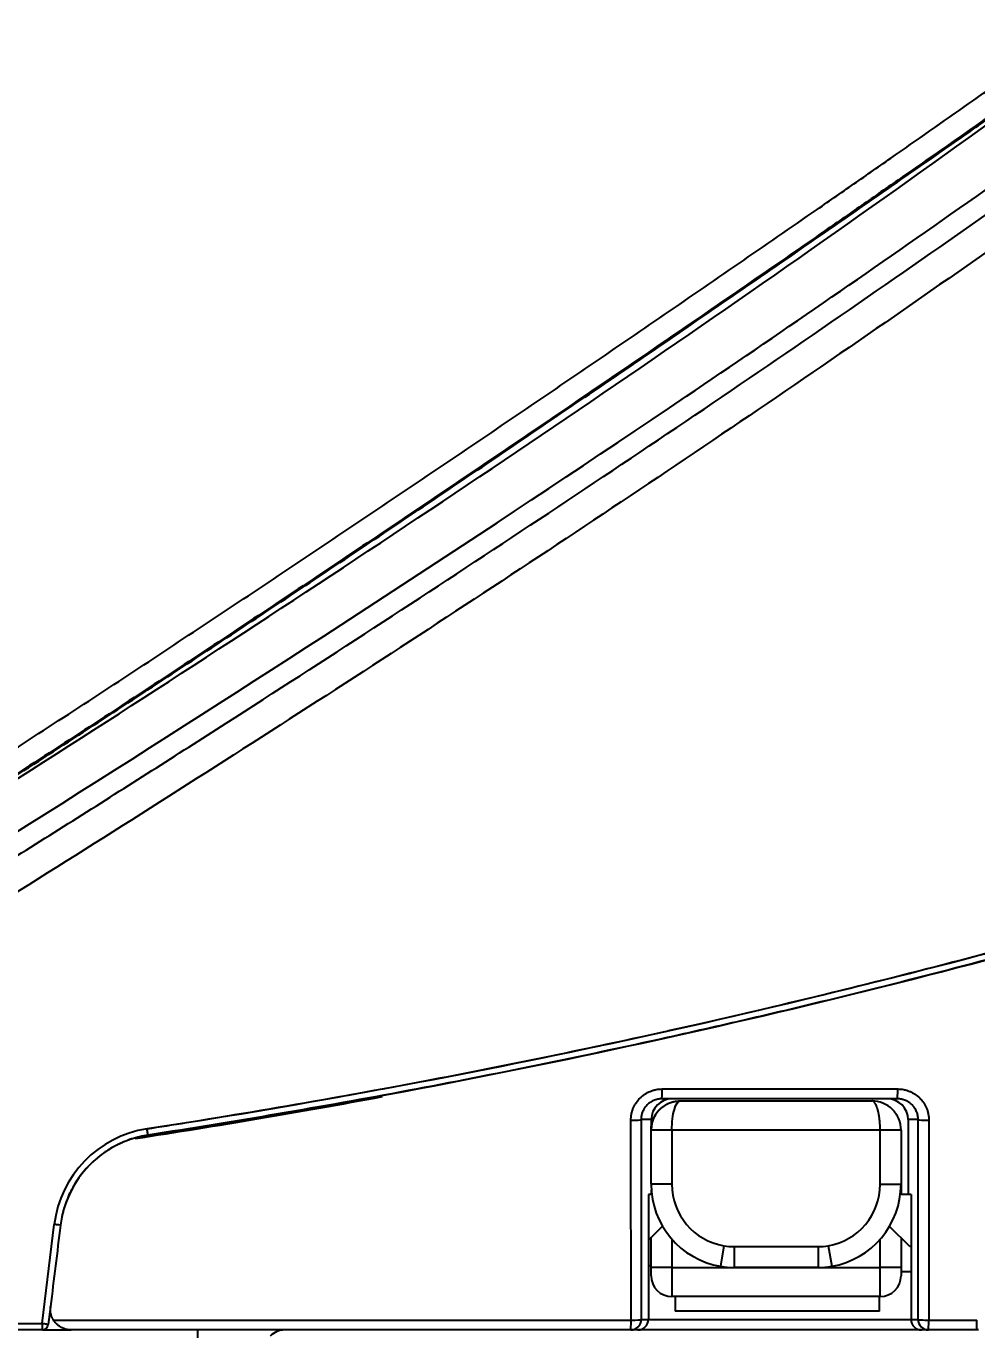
# Model space of a CAD drawing. Extents: x 86520 to 160660, y -2551 to 2752.
# Drawn here: x 88405.7 to 88451.4, y 1548.5 to 1611.1 of the extents above; entities that cross this region are included whole.
import ezdxf

# ---------------------------------------------------------------- set-up
doc = ezdxf.new("R2010")
doc.units = 0
doc.header["$LTSCALE"] = 10
doc.header["$MEASUREMENT"] = 0
doc.layers.get('DEFPOINTS').update_dxf_attribs({"linetype": 'CONTINUOUS'})
doc.layers.add('1', color=7, linetype='CONTINUOUS')
doc.dimstyles.new('경보기_스탈', dxfattribs={"dimtxt": 3.15, "dimasz": 2.5, "dimexe": 1, "dimexo": 1, "dimgap": 1, "dimtad": 1, "dimtoh": 1, "dimdec": 3, "dimzin": 1, "dimtxsty": 'STANDARD', "dimcen": 0, "dimclrd": 2, "dimclre": 2, "dimclrt": 4, "dimazin": 3, "dimtp": 0.1, "dimtm": 0.1, "dimtfac": 1, "dimtdec": 3, "dimtmove": 0, "dimatfit": 3})

# ---------------------------------------------------------------- blocks, each defined once
blk = doc.blocks.new('*D457')
at = {"layer": '1', "color": 1, "linetype": 'CONTINUOUS'}
for p, q in [((88539.834, 1600.72), (88539.834, 1474)), ((88001.644, 1582), (88001.644, 1474)), ((88016.644, 1479), (88524.834, 1479))]:
    blk.add_line(p, q, dxfattribs=at)
for points in [[(88016.644, 1481.5), (88016.644, 1476.5), (88001.644, 1479)], [(88524.834, 1481.5), (88524.834, 1476.5), (88539.834, 1479)]]:
    blk.add_solid(points, dxfattribs=at)
at = {"layer": 'DEFPOINTS', "color": 0, "linetype": 'CONTINUOUS'}
for p in [(88539.834, 1601.72), (88001.644, 1583), (88539.834, 1479)]:
    blk.add_point(p, dxfattribs=at)
at = {"layer": '1', "color": 2, "linetype": 'CONTINUOUS', "insert": (88279.642, 1489.5), "char_height": 15, "attachment_point": 5}
blk.add_mtext('539', dxfattribs=at)

msp = doc.modelspace()

# ---------------------------------------------------------------- linework, layer by layer
at = {"layer": '1', "color": 7, "linetype": 'CONTINUOUS'}
for p, q in [((88447.5646, 1559.5613), (88436.2532, 1559.5613)), ((88436.2662, 1560.0352), (88447.5776, 1560.0352)), ((88435.7449, 1558.5613), (88435.2535, 1558.5613)), ((88435.7449, 1558.5613), (88435.7449, 1558.1303)), ((88448.0781, 1558.5613), (88448.0781, 1554.9616)), ((88448.5628, 1558.5613), (88448.0781, 1558.5613)), ((88436.7361, 1555.4613), (88435.7361, 1555.4613)), ((88435.7449, 1555.1962), (88435.7449, 1554.9616)), ((88446.7361, 1555.4613), (88447.7361, 1555.4613)), ((88447.7361, 1555.4613), (88447.7361, 1554.9616)), ((88435.6052, 1554.9616), (88435.6052, 1548.9616)), ((88435.6054, 1554.9616), (88435.6052, 1554.9616)), ((88435.7674, 1554.9616), (88435.6054, 1554.9616)), ((88448.2176, 1554.9616), (88447.7047, 1554.9616)), ((88448.2177, 1554.9616), (88448.2176, 1554.9616)), ((88448.2177, 1554.9616), (88448.2177, 1548.9616)), ((88406.4941, 1548.7669), (88407.0789, 1553.5296)), ((88436.277, 1553.4525), (88435.6052, 1552.7808)), ((88448.1605, 1552.4616), (88447.1857, 1553.4364)), ((88435.7361, 1551.4613), (88435.7361, 1552.9116)), ((88436.7361, 1552.8155), (88436.7361, 1551.4613)), ((88446.7361, 1551.4613), (88446.7361, 1552.8155)), ((88447.7361, 1552.8861), (88447.7361, 1551.4613)), ((88439.2318, 1552.5039), (88439.0638, 1551.5182)), ((88439.7193, 1552.4627), (88439.7193, 1551.4627)), ((88439.7193, 1552.4627), (88443.7529, 1552.4627)), ((88443.7529, 1552.4627), (88443.7529, 1551.4627)), ((88444.2403, 1552.5039), (88444.4084, 1551.5182)), ((88448.2177, 1552.4616), (88448.1605, 1552.4616)), ((88435.6052, 1551.5616), (88435.7361, 1551.5616)), ((88435.7361, 1551.0613), (88435.7361, 1551.4613)), ((88436.7361, 1551.4613), (88435.7361, 1551.4613)), ((88436.7361, 1551.4613), (88446.7361, 1551.4613)), ((88436.7361, 1551.4613), (88436.7361, 1550.0613)), ((88443.7529, 1551.4627), (88439.7193, 1551.4627)), ((88446.7361, 1550.0613), (88446.7361, 1551.4613)), ((88447.7361, 1551.4613), (88446.7361, 1551.4613)), ((88447.7361, 1551.4613), (88447.7361, 1551.0613)), ((88447.7361, 1551.2616), (88448.2177, 1551.2616)), ((88446.7361, 1550.0613), (88436.7361, 1550.0613)), ((88436.8845, 1550.0613), (88436.8845, 1549.3661)), ((88446.7099, 1549.3661), (88446.7099, 1550.0613)), ((88406.8965, 1549.5769), (88406.7919, 1548.7251)), ((88407.0394, 1548.9355), (88434.7754, 1548.9355)), ((88435.2623, 1548.9616), (88435.6052, 1548.9616)), ((88435.6054, 1548.9616), (88448.2175, 1548.9616)), ((88446.7099, 1549.3661), (88436.8845, 1549.3661)), ((88448.2177, 1548.9616), (88448.5541, 1548.9616)), ((88449.0671, 1548.9355), (88451.3813, 1548.9355)), ((88400.6128, 1548.7669), (88406.4941, 1548.7669)), ((88406.4941, 1548.4616), (88400.6128, 1548.4616)), ((88406.4941, 1548.7669), (88406.4941, 1548.4616)), ((88434.7624, 1548.4616), (88407.8898, 1548.4616)), ((88413.9635, 1548.4616), (88413.9635, 1547.4791)), ((88435.1053, 1548.4616), (88434.7624, 1548.4616)), ((88448.7174, 1548.4616), (88435.1055, 1548.4616)), ((88449.054, 1548.4616), (88448.7176, 1548.4616)), ((88451.3682, 1548.4616), (88449.054, 1548.4616))]:
    msp.add_line(p, q, dxfattribs=at)
for centre, radius, start, end in [((88352.4481, 1941.2881), 388, 278.765751, 285.702534), ((88352.4481, 1941.2933), 387.7, 279.048425, 285.37488), ((88352.4481, 1938.7881), 385.6, 278.727809, 280.517319), ((88352.4481, 1941.2933), 387.7, 278.765751, 279.048425), ((88412.3394, 1552.8837), 5.3, 98.765751, 173), ((88412.3394, 1552.8785), 5, 98.765751, 173), ((88439.7361, 1555.4613), 4, 180, 260.324015), ((88439.7361, 1555.4613), 3, 180, 260.324015), ((88443.7361, 1555.4613), 3, 279.675985, 0), ((88443.7361, 1555.4613), 4, 279.675985, 0), ((88439.7193, 1555.3627), 2.9, 260.324015, 270), ((88443.7529, 1555.3627), 2.9, 270, 279.675985), ((88439.7193, 1555.3627), 3.9, 260.324015, 270), ((88443.7529, 1555.3627), 3.9, 270, 279.675985), ((88436.7361, 1551.0613), 1, 180, 270), ((88446.7361, 1551.0613), 1, 270, 0), ((88406.4941, 1548.7616), 0.3, 270, 353), ((88418.1538, 1547.4616), 1, 90, 135)]:
    msp.add_arc(centre, radius, start, end, dxfattribs=at)
for centre, major_axis, ratio, start_param, end_param in [((88436.7447, 1558.5613), (0, -1), 0.999848, 3.1415927, 4.712389), ((88436.2532, 1560.0613), (0, -0.5), 0.026143, 0, 1.5186329), ((88447.0782, 1558.5613), (0, 1), 0.999848, 4.712389, 6.2831853), ((88447.5646, 1560.0613), (0, -0.5), 0.026143, 0, 1.5186329), ((88434.7536, 1558.5613), (0.5, 0.0005), 0.052189, 4.7384514, 6.2657082), ((88449.0628, 1558.5613), (-0.5, 0.0005), 0.052141, 0.0174771, 1.5969538), ((88411.5317, 1558.1166), (-0.0457, 0.2965), 0.00266, 3.1415927, 4.7296384), ((88407.0789, 1553.5244), (-0.2978, 0.0366), 0.017322, 3.1415927, 4.7145159), ((88436.8906, 1549.3661), (0, 0.7), 0.008727, 0.0087266, 1.5707963), ((88446.7038, 1549.3661), (0, 0.7), 0.008727, 4.712389, 6.2744587), ((88434.7624, 1548.9616), (0, 0.5), 0.999848, 3.1415927, 4.712389), ((88434.7624, 1548.9616), (0, -0.5), 0.026143, 0, 1.5184749), ((88434.7624, 1548.9616), (0.5, 0.0005), 0.052339, 4.7384509, 6.2657081), ((88435.1053, 1548.9616), (0, 0.5), 0.999848, 3.1415927, 4.712389), ((88448.7176, 1548.9616), (0, -0.5), 0.999848, 4.712389, 6.2831853), ((88449.054, 1548.9616), (0, 0.5), 0.999848, 1.5707963, 3.1415927), ((88449.054, 1548.9616), (-0.5, 0.0005), 0.052292, 0.0174772, 1.5969539), ((88449.054, 1548.9616), (0, 0.5), 0.026143, 3.1415927, 4.6600676), ((88451.3682, 1548.9616), (0, -0.5), 0.026143, 0, 1.5184749), ((88406.4941, 1548.7616), (-0.2978, 0.0366), 0.017322, 3.1415927, 4.7145159)]:
    msp.add_ellipse(centre, major_axis=major_axis, ratio=ratio, start_param=start_param, end_param=end_param, dxfattribs=at)
for points, knots in [([(88504.3791, 1673.6448), (88502.4135, 1672.8226), (88498.3481, 1671.1347), (88492.3115, 1668.6657), (88486.1527, 1666.1913), (88480.4097, 1663.9267), (88475.2668, 1661.9349), (88470.514, 1660.1256), (88466.1184, 1658.4803), (88461.7992, 1656.8904), (88457.4511, 1655.3174), (88452.1708, 1653.439), (88445.8912, 1651.2597), (88438.4386, 1648.7593), (88432.6623, 1646.8966), (88428.8735, 1645.7096), (88427.1625, 1645.1793), (88425.4358, 1644.6501), (88423.6963, 1644.1235), (88421.9359, 1643.5962), (88420.1787, 1643.0775), (88418.047, 1642.4527), (88414.2818, 1641.3814), (88408.7941, 1639.861), (88401.8336, 1638.0272), (88392.664, 1635.7265), (88380.9713, 1632.9968), (88366.5017, 1629.9266), (88350.9088, 1626.9428), (88334.1901, 1624.0629), (88316.4503, 1621.3159), (88297.7105, 1618.6933), (88277.997, 1616.1714), (88257.3413, 1613.7106), (88235.7858, 1611.2434), (88213.3375, 1608.7616), (88189.8792, 1606.2544), (88165.3958, 1603.7171), (88144.7964, 1601.6402), (88128.3618, 1600.0103), (88116.3637, 1598.8315), (88104.1349, 1597.6399), (88091.9399, 1596.4599), (88080.3311, 1595.3432), (88069.8812, 1594.3391), (88063.3898, 1593.7146), (88060.382, 1593.4252)], [0, 0, 0, 0, 0.0139996, 0.0290535, 0.0441819, 0.0579201, 0.0702547, 0.0812194, 0.0924783, 0.1032767, 0.1144067, 0.1258452, 0.1436491, 0.1618078, 0.1802314, 0.1841495, 0.1880881, 0.1920464, 0.1960334, 0.2000276, 0.204106, 0.2080461, 0.2145873, 0.2297406, 0.24534, 0.2617256, 0.2916575, 0.323989, 0.3586475, 0.3957292, 0.43524, 0.4764073, 0.5199041, 0.5657099, 0.6130107, 0.6624625, 0.7141551, 0.7681143, 0.8243071, 0.8502778, 0.8766726, 0.9035395, 0.9310088, 0.9571383, 0.9801376, 1, 1, 1, 1]), ([(88397.8698, 1571.6692), (88400.4554, 1573.3117), (88403.0333, 1574.9664), (88406.8885, 1577.4661), (88408.1717, 1578.3023), (88410.7341, 1579.9804), (88412.0132, 1580.8226), (88415.8464, 1583.3556), (88418.3958, 1585.0533), (88422.2123, 1587.6113), (88423.4832, 1588.4659), (88426.0226, 1590.1787), (88427.2911, 1591.0368), (88429.8259, 1592.7563), (88431.092, 1593.6175), (88433.6221, 1595.3427), (88434.886, 1596.2067), (88438.6738, 1598.8032), (88441.194, 1600.5401), (88444.3369, 1602.7196), (88444.9652, 1603.1559), (88446.2209, 1604.0293), (88446.8484, 1604.4665), (88448.7296, 1605.7792), (88449.9823, 1606.6561), (88451.8588, 1607.9739), (88452.4837, 1608.4135), (88453.7324, 1609.2934), (88454.3561, 1609.7338), (88456.2253, 1611.0559), (88457.4689, 1611.9388), (88459.3304, 1613.2654), (88459.9502, 1613.708), (88461.1884, 1614.5939), (88461.8069, 1615.0372), (88462.7334, 1615.7027), (88463.0421, 1615.9247), (88463.6587, 1616.3686), (88463.9666, 1616.5905), (88464.8889, 1617.2562), (88465.502, 1617.6999), (88466.7238, 1618.587), (88467.3326, 1619.0304), (88468.545, 1619.9171), (88469.1487, 1620.3603), (88470.351, 1621.2465), (88470.9496, 1621.6892), (88472.142, 1622.5746), (88472.7357, 1623.0173), (88473.9186, 1623.9025), (88474.5078, 1624.345), (88475.388, 1625.0082), (88475.6808, 1625.2293), (88476.2651, 1625.6711), (88476.5566, 1625.892), (88477.1381, 1626.3334), (88477.4281, 1626.554), (88478.0064, 1626.9949), (88478.2948, 1627.2151), (88478.8695, 1627.6551), (88479.1559, 1627.8748), (88479.7267, 1628.3139), (88480.011, 1628.5333), (88480.5773, 1628.9717), (88480.8594, 1629.1907), (88481.4213, 1629.6288), (88481.7012, 1629.8479), (88482.2589, 1630.2862), (88482.5367, 1630.5056), (88483.0907, 1630.9441), (88483.3669, 1631.1632), (88484.1931, 1631.8201), (88484.7408, 1632.2573), (88485.421, 1632.8028), (88485.5567, 1632.9118), (88485.8274, 1633.1294), (88485.9623, 1633.238), (88486.3659, 1633.5633), (88486.6334, 1633.7793), (88487.431, 1634.4252), (88487.9563, 1634.853), (88488.9948, 1635.7035), (88489.5082, 1636.1263), (88490.5243, 1636.967), (88491.027, 1637.3852), (88492.0228, 1638.2171), (88492.5158, 1638.6308), (88493.493, 1639.4534), (88493.9772, 1639.8623), (88494.697, 1640.4723), (88494.9358, 1640.675), (88495.2924, 1640.9782), (88495.411, 1641.0792), (88495.6475, 1641.2805), (88496.237, 1641.7829), (88496.8178, 1642.2799), (88497.7365, 1643.068), (88498.1905, 1643.4585), (88499.0883, 1644.2324), (88499.5321, 1644.6159), (88500.4099, 1645.3756), (88500.8439, 1645.7519), (88501.702, 1646.4969), (88502.1262, 1646.8654), (88502.9647, 1647.5945), (88503.379, 1647.9551), (88503.9931, 1648.4907), (88504.1966, 1648.6684), (88504.6014, 1649.0223), (88504.8026, 1649.1984), (88505.4026, 1649.7245), (88505.7979, 1650.0719), (88506.5782, 1650.7593), (88506.9632, 1651.0992), (88507.7215, 1651.7695), (88508.0948, 1652.0998), (88508.4618, 1652.425)], [0, 0, 0, 0, 0.0625, 0.0625, 0.09375, 0.09375, 0.125, 0.125, 0.1875, 0.1875, 0.21875, 0.21875, 0.25, 0.25, 0.28125, 0.28125, 0.3125, 0.3125, 0.375, 0.375, 0.390625, 0.390625, 0.40625, 0.40625, 0.4375, 0.4375, 0.453125, 0.453125, 0.46875, 0.46875, 0.5, 0.5, 0.515625, 0.515625, 0.53125, 0.53125, 0.5390625, 0.5390625, 0.546875, 0.546875, 0.5625, 0.5625, 0.578125, 0.578125, 0.59375, 0.59375, 0.609375, 0.609375, 0.625, 0.625, 0.640625, 0.640625, 0.6484375, 0.6484375, 0.65625, 0.65625, 0.6640625, 0.6640625, 0.671875, 0.671875, 0.6796875, 0.6796875, 0.6875, 0.6875, 0.6953125, 0.6953125, 0.703125, 0.703125, 0.7109375, 0.7109375, 0.71875, 0.71875, 0.734375, 0.734375, 0.7382812, 0.7382812, 0.7421875, 0.7421875, 0.75, 0.75, 0.765625, 0.765625, 0.78125, 0.78125, 0.796875, 0.796875, 0.8125, 0.8125, 0.828125, 0.828125, 0.8359375, 0.8359375, 0.8398437, 0.8398437, 0.84375, 0.859375, 0.859375, 0.875, 0.875, 0.890625, 0.890625, 0.90625, 0.90625, 0.921875, 0.921875, 0.9375, 0.9375, 0.9453125, 0.9453125, 0.953125, 0.953125, 0.96875, 0.96875, 0.984375, 0.984375, 1, 1, 1, 1]), ([(88508.8493, 1651.1359), (88508.4758, 1650.8114), (88508.0959, 1650.482), (88507.3247, 1649.8139), (88506.9334, 1649.4751), (88506.1408, 1648.7901), (88505.7396, 1648.4439), (88505.1308, 1647.9198), (88504.9267, 1647.7444), (88504.5162, 1647.3919), (88504.3097, 1647.215), (88503.6869, 1646.6816), (88503.2668, 1646.3227), (88502.4174, 1645.5974), (88501.9882, 1645.2309), (88501.1215, 1644.4902), (88500.684, 1644.116), (88499.8004, 1643.3605), (88499.3543, 1642.9791), (88498.4531, 1642.2092), (88497.998, 1641.8207), (88497.078, 1641.0364), (88496.6131, 1640.6407), (88496.0256, 1640.1417), (88495.9078, 1640.0417), (88495.6715, 1639.8412), (88495.553, 1639.7407), (88495.1969, 1639.4389), (88494.9584, 1639.2371), (88494.2399, 1638.6298), (88493.7568, 1638.2226), (88492.7819, 1637.4032), (88492.2901, 1636.9912), (88491.2966, 1636.1625), (88490.795, 1635.7459), (88489.7808, 1634.9082), (88489.2682, 1634.4871), (88488.49, 1633.8517), (88488.229, 1633.6392), (88487.7038, 1633.213), (88487.4395, 1632.9993), (88486.9076, 1632.5705), (88486.64, 1632.3554), (88486.2362, 1632.0316), (88486.1012, 1631.9235), (88485.8304, 1631.7068), (88485.6946, 1631.5983), (88485.2866, 1631.2727), (88485.0138, 1631.0554), (88484.4667, 1630.6204), (88484.1923, 1630.4027), (88483.642, 1629.967), (88483.3661, 1629.749), (88482.9511, 1629.4218), (88482.8125, 1629.3127), (88482.5349, 1629.0945), (88482.3958, 1628.9855), (88481.9777, 1628.6584), (88481.6978, 1628.4405), (88481.1356, 1628.005), (88480.8532, 1627.7873), (88480.286, 1627.3518), (88480.0012, 1627.134), (88479.4296, 1626.6981), (88479.1427, 1626.4799), (88478.5671, 1626.0432), (88478.2785, 1625.8246), (88477.6997, 1625.3869), (88477.4096, 1625.1678), (88476.8282, 1624.7294), (88476.5368, 1624.51), (88475.9529, 1624.071), (88475.6603, 1623.8514), (88474.7811, 1623.1922), (88474.1927, 1622.7524), (88473.0115, 1621.8725), (88472.4187, 1621.4324), (88471.2282, 1620.5522), (88470.6304, 1620.1121), (88469.4299, 1619.2314), (88468.8272, 1618.7908), (88467.6168, 1617.9094), (88467.0092, 1617.4686), (88465.7901, 1616.5867), (88465.1785, 1616.1455), (88464.2586, 1615.4836), (88463.9516, 1615.2629), (88463.3369, 1614.8214), (88463.0292, 1614.6007), (88461.4903, 1613.4975), (88460.2564, 1612.6163), (88457.7837, 1610.8566), (88456.5448, 1609.9782), (88454.6828, 1608.6626), (88454.0615, 1608.2245), (88452.8177, 1607.3489), (88452.1952, 1606.9115), (88450.3262, 1605.6002), (88449.0786, 1604.7276), (88447.2049, 1603.4213), (88446.58, 1602.9863), (88445.3294, 1602.1171), (88444.7037, 1601.6829), (88441.5736, 1599.514), (88439.0638, 1597.7853), (88435.2917, 1595.2012), (88434.0331, 1594.3413), (88431.5135, 1592.6243), (88430.2526, 1591.7672), (88427.7284, 1590.056), (88426.4652, 1589.2019), (88423.9363, 1587.4974), (88422.6707, 1586.6469), (88418.87, 1584.1012), (88416.3311, 1582.4118), (88412.5137, 1579.8912), (88411.2398, 1579.0532), (88408.6881, 1577.3831), (88407.4104, 1576.5509), (88403.5714, 1574.0629), (88401.0046, 1572.4157), (88398.4301, 1570.7805)], [0, 0, 0, 0, 0.015625, 0.015625, 0.03125, 0.03125, 0.046875, 0.046875, 0.0546875, 0.0546875, 0.0625, 0.0625, 0.078125, 0.078125, 0.09375, 0.09375, 0.109375, 0.109375, 0.125, 0.125, 0.140625, 0.140625, 0.15625, 0.15625, 0.1601562, 0.1601562, 0.1640625, 0.1640625, 0.171875, 0.171875, 0.1875, 0.1875, 0.203125, 0.203125, 0.21875, 0.21875, 0.234375, 0.234375, 0.2421875, 0.2421875, 0.25, 0.25, 0.2578125, 0.2578125, 0.2617187, 0.2617187, 0.265625, 0.265625, 0.2734375, 0.2734375, 0.28125, 0.28125, 0.2890625, 0.2890625, 0.2929687, 0.2929687, 0.296875, 0.296875, 0.3046875, 0.3046875, 0.3125, 0.3125, 0.3203125, 0.3203125, 0.328125, 0.328125, 0.3359375, 0.3359375, 0.34375, 0.34375, 0.3515625, 0.3515625, 0.359375, 0.359375, 0.375, 0.375, 0.390625, 0.390625, 0.40625, 0.40625, 0.421875, 0.421875, 0.4375, 0.4375, 0.453125, 0.453125, 0.4609375, 0.4609375, 0.46875, 0.46875, 0.5, 0.5, 0.53125, 0.53125, 0.546875, 0.546875, 0.5625, 0.5625, 0.59375, 0.59375, 0.609375, 0.609375, 0.625, 0.625, 0.6875, 0.6875, 0.71875, 0.71875, 0.75, 0.75, 0.78125, 0.78125, 0.8125, 0.8125, 0.875, 0.875, 0.90625, 0.90625, 0.9375, 0.9375, 1, 1, 1, 1]), ([(88398.4471, 1570.7295), (88401.003, 1572.3527), (88403.5517, 1573.9875), (88407.3636, 1576.4566), (88408.6324, 1577.2824), (88411.1663, 1578.9395), (88412.4313, 1579.771), (88414.9585, 1581.4382), (88416.2207, 1582.2741), (88418.7421, 1583.9501), (88421.2608, 1585.6301), (88423.7744, 1587.3179), (88426.2856, 1589.0093), (88427.54, 1589.8567), (88430.0466, 1591.5548), (88431.2987, 1592.4053), (88433.8007, 1594.1092), (88435.0505, 1594.9625), (88438.7964, 1597.5267), (88441.2887, 1599.2422), (88446.2624, 1602.6856), (88448.7436, 1604.4136), (88451.8375, 1606.5815), (88452.4559, 1607.0155), (88453.6914, 1607.8841), (88454.3086, 1608.3187), (88456.1584, 1609.6238), (88457.3892, 1610.4952), (88459.8459, 1612.2406), (88461.0719, 1613.1145), (88462.6012, 1614.2084), (88462.9069, 1614.4273), (88463.518, 1614.8651), (88463.8234, 1615.084), (88464.7383, 1615.7404), (88465.3468, 1616.1778), (88466.56, 1617.052), (88467.1647, 1617.4889), (88468.3697, 1618.3619), (88468.9698, 1618.7982), (88470.1652, 1619.6705), (88470.7605, 1620.1065), (88471.6497, 1620.7603), (88471.9455, 1620.9782), (88472.5358, 1621.4139), (88472.8303, 1621.6318), (88473.7122, 1622.2854), (88474.2979, 1622.721), (88475.1733, 1623.3737), (88475.4646, 1623.5911), (88476.0461, 1624.0258), (88476.3363, 1624.2429), (88476.9155, 1624.6769), (88477.2046, 1624.8936), (88477.7814, 1625.3266), (88478.0692, 1625.5427), (88478.6435, 1625.9743), (88478.9298, 1626.1898), (88479.5007, 1626.6201), (88479.7851, 1626.835), (88480.3518, 1627.2646), (88480.6339, 1627.4793), (88481.1956, 1627.909), (88481.4751, 1628.1241), (88482.0314, 1628.5549), (88482.3082, 1628.7706), (88482.7216, 1629.0945), (88482.859, 1629.2025), (88483.1336, 1629.4184), (88483.5449, 1629.7421), (88483.9545, 1630.0655), (88484.4991, 1630.4963), (88484.7707, 1630.7115), (88485.1769, 1631.0338), (88485.3121, 1631.1412), (88485.5821, 1631.3558), (88485.7169, 1631.4631), (88486.1205, 1631.7847), (88486.6555, 1632.212), (88487.184, 1632.6365), (88487.709, 1633.0597), (88487.9697, 1633.2707), (88488.7469, 1633.9018), (88489.2584, 1634.3202), (88490.2698, 1635.1526), (88490.7697, 1635.5666), (88491.7597, 1636.3905), (88492.2497, 1636.8003), (88493.2207, 1637.615), (88493.7018, 1638.0198), (88494.4172, 1638.6232), (88494.7734, 1638.9239), (88495.1273, 1639.2232), (88495.3628, 1639.4223), (88495.4803, 1639.5218), (88496.0663, 1640.0178), (88496.5301, 1640.411), (88497.4487, 1641.19), (88497.9033, 1641.5756), (88498.8041, 1642.3392), (88499.2503, 1642.7171), (88500.1347, 1643.465), (88500.5731, 1643.8351), (88501.225, 1644.3838), (88501.4414, 1644.5657), (88501.8723, 1644.9272), (88502.0869, 1645.1068), (88502.7275, 1645.6428), (88503.1504, 1645.9961), (88503.7778, 1646.521), (88503.9857, 1646.6951), (88504.3992, 1647.0418), (88504.6047, 1647.2143), (88505.0135, 1647.5578), (88505.2168, 1647.7288), (88505.6211, 1648.0692), (88505.8221, 1648.2386), (88506.4213, 1648.7438), (88506.816, 1649.077), (88507.3998, 1649.57), (88507.5931, 1649.7332), (88507.9766, 1650.0573), (88508.1669, 1650.218), (88508.3556, 1650.3776)], [0, 0, 0, 0, 0.0625, 0.0625, 0.09375, 0.09375, 0.125, 0.125, 0.15625, 0.15625, 0.1875, 0.21875, 0.21875, 0.25, 0.25, 0.28125, 0.28125, 0.3125, 0.3125, 0.375, 0.375, 0.4375, 0.4375, 0.453125, 0.453125, 0.46875, 0.46875, 0.5, 0.5, 0.53125, 0.53125, 0.5390625, 0.5390625, 0.546875, 0.546875, 0.5625, 0.5625, 0.578125, 0.578125, 0.59375, 0.59375, 0.609375, 0.609375, 0.6171875, 0.6171875, 0.625, 0.625, 0.640625, 0.640625, 0.6484375, 0.6484375, 0.65625, 0.65625, 0.6640625, 0.6640625, 0.671875, 0.671875, 0.6796875, 0.6796875, 0.6875, 0.6875, 0.6953125, 0.6953125, 0.703125, 0.703125, 0.7109375, 0.7109375, 0.7148437, 0.7148437, 0.71875, 0.7265625, 0.7265625, 0.734375, 0.734375, 0.7382812, 0.7382812, 0.7421875, 0.7421875, 0.75, 0.7578125, 0.7578125, 0.765625, 0.765625, 0.78125, 0.78125, 0.796875, 0.796875, 0.8125, 0.8125, 0.828125, 0.828125, 0.8359375, 0.8398437, 0.8398437, 0.84375, 0.84375, 0.859375, 0.859375, 0.875, 0.875, 0.890625, 0.890625, 0.90625, 0.90625, 0.9140625, 0.9140625, 0.921875, 0.921875, 0.9375, 0.9375, 0.9453125, 0.9453125, 0.953125, 0.953125, 0.9609375, 0.9609375, 0.96875, 0.96875, 0.984375, 0.984375, 0.9921875, 0.9921875, 1, 1, 1, 1]), ([(88383.7707, 1559.0828), (88392.8358, 1564.6061), (88401.8587, 1570.1928), (88419.7662, 1581.5747), (88428.6507, 1587.3699), (88441.8323, 1596.2815), (88446.2019, 1599.2884), (88454.8857, 1605.386), (88459.1998, 1608.4767), (88464.5532, 1612.3991), (88465.7555, 1613.2849), (88467.0219, 1614.2241), (88467.2218, 1614.3725), (88467.355, 1614.4714), (88467.4216, 1614.5209), (88467.7553, 1614.7675), (88468.292, 1615.1576), (88468.8345, 1615.5391), (88469.2435, 1615.8221), (88469.3802, 1615.9158), (88469.654, 1616.1021), (88470.8887, 1616.9351), (88472.1445, 1617.7196), (88474.4095, 1619.0399), (88475.5583, 1619.6628), (88477.8878, 1620.8353), (88480.2492, 1621.9344), (88482.6743, 1622.8877), (88485.1314, 1623.7675), (88486.376, 1624.1706), (88488.8977, 1624.9022), (88490.1749, 1625.2305), (88491.4689, 1625.5203)], [0, 0, 0, 0, 0.25, 0.25, 0.5, 0.5, 0.625, 0.625, 0.75, 0.75, 0.78125, 0.7851563, 0.7871094, 0.7871094, 0.7890625, 0.7890625, 0.796875, 0.8046875, 0.8046875, 0.8085938, 0.8085938, 0.8125, 0.84375, 0.84375, 0.875, 0.875, 0.90625, 0.9375, 0.9375, 0.96875, 0.96875, 1, 1, 1, 1]), ([(88376.8605, 1557.2035), (88389.8828, 1565.1427), (88402.8118, 1573.2311), (88428.3611, 1589.8924), (88440.975, 1598.4661), (88453.3211, 1607.4102)], [0, 0, 0, 0, 0.5, 0.5, 1, 1, 1, 1]), ([(88400.1336, 1568.0069), (88402.5258, 1569.4972), (88404.914, 1570.9939), (88409.6816, 1574.0011), (88412.061, 1575.5119), (88419.184, 1580.0671), (88423.9121, 1583.1345), (88433.3187, 1589.3431), (88437.9973, 1592.4841), (88447.2965, 1598.8525), (88451.9172, 1602.0797), (88456.5046, 1605.3564)], [0, 0, 0, 0, 0.125, 0.125, 0.25, 0.25, 0.5, 0.5, 0.75, 0.75, 1, 1, 1, 1]), ([(88457.3764, 1604.162), (88452.7817, 1600.88), (88448.154, 1597.6479), (88438.8412, 1591.2702), (88434.1561, 1588.1247), (88420.0271, 1578.7992), (88410.5096, 1572.7302), (88400.9268, 1566.7599)], [0, 0, 0, 0, 0.25, 0.25, 0.5, 0.5, 1, 1, 1, 1]), ([(88461.1683, 1568.8315), (88457.0968, 1567.643), (88453.0063, 1566.5214), (88446.8417, 1564.9394), (88444.782, 1564.4288), (88441.6853, 1563.688), (88440.6519, 1563.4452), (88438.5827, 1562.9682), (88437.5476, 1562.734), (88432.3702, 1561.585), (88424.0724, 1559.886), (88415.747, 1558.463), (88411.5774, 1557.8201)], [0, 0, 0, 0, 0.25, 0.25, 0.375, 0.375, 0.4375, 0.4375, 0.5, 0.5, 0.75, 1, 1, 1, 1]), ([(88456.2299, 1567.736), (88454.644, 1567.2953), (88453.0559, 1566.8648), (88447.0812, 1565.2861), (88441.8941, 1564.0126), (88436.6827, 1562.8466), (88435.8933, 1562.6726)], [0, 0, 0, 0, 0.23538, 0.23538, 0.8842566, 1, 1, 1, 1]), ([(88435.1496, 1562.5094), (88431.7598, 1561.7691), (88428.3597, 1561.0743), (88422.7221, 1560.0009), (88420.4905, 1559.5962), (88416.0185, 1558.8259), (88413.7782, 1558.4601), (88411.5334, 1558.1139)], [0, 0, 0, 0, 0.4336283, 0.4336283, 0.7168142, 0.7168142, 1, 1, 1, 1]), ([(88434.7667, 1558.5352), (88434.7666, 1558.6341), (88434.7762, 1558.732), (88434.8003, 1558.853), (88434.8057, 1558.8772), (88434.8177, 1558.9251), (88434.8243, 1558.9487), (88434.8456, 1559.0191), (88434.8786, 1559.1111), (88434.9204, 1559.1994), (88434.955, 1559.2643), (88434.9672, 1559.2857), (88434.9925, 1559.3281), (88435.0058, 1559.349), (88435.0743, 1559.4515), (88435.1364, 1559.527), (88435.2402, 1559.6307), (88435.2765, 1559.6637), (88435.3339, 1559.7107), (88435.3534, 1559.726), (88435.393, 1559.7553), (88435.4131, 1559.7694), (88435.515, 1559.8374), (88435.6012, 1559.8834), (88435.7147, 1559.9304), (88435.7377, 1559.9393), (88435.7843, 1559.956), (88435.8078, 1559.9637), (88435.8785, 1559.9851), (88435.926, 1559.997), (88436.0698, 1560.0255), (88436.1672, 1560.0352), (88436.2662, 1560.0352)], [0, 0, 0, 0, 0.125, 0.125, 0.15625, 0.15625, 0.1875, 0.1875, 0.25, 0.3125, 0.3125, 0.34375, 0.34375, 0.375, 0.375, 0.5, 0.5, 0.5625, 0.5625, 0.59375, 0.59375, 0.625, 0.625, 0.75, 0.75, 0.78125, 0.78125, 0.8125, 0.8125, 0.875, 0.875, 1, 1, 1, 1]), ([(88436.2532, 1559.5613), (88436.1871, 1559.5613), (88436.1222, 1559.5548), (88436.0264, 1559.5358), (88435.9947, 1559.5279), (88435.9475, 1559.5136), (88435.9319, 1559.5085), (88435.9008, 1559.4974), (88435.8854, 1559.4914), (88435.8097, 1559.4601), (88435.7522, 1559.4294), (88435.6843, 1559.384), (88435.6709, 1559.3746), (88435.6445, 1559.3551), (88435.6314, 1559.3449), (88435.5932, 1559.3135), (88435.5689, 1559.2915), (88435.4997, 1559.2223), (88435.4583, 1559.172), (88435.4127, 1559.1036), (88435.4038, 1559.0897), (88435.3869, 1559.0614), (88435.3627, 1559.0186), (88435.3279, 1558.945), (88435.306, 1558.8837), (88435.2918, 1558.8368), (88435.2874, 1558.821), (88435.2794, 1558.7891), (88435.2758, 1558.773), (88435.2598, 1558.6923), (88435.2534, 1558.6271), (88435.2535, 1558.5613)], [0, 0, 0, 0, 0.125, 0.125, 0.1875, 0.1875, 0.21875, 0.21875, 0.25, 0.25, 0.375, 0.375, 0.40625, 0.40625, 0.4375, 0.4375, 0.5, 0.5, 0.625, 0.625, 0.65625, 0.65625, 0.6875, 0.75, 0.8125, 0.8125, 0.84375, 0.84375, 0.875, 0.875, 1, 1, 1, 1]), ([(88435.7361, 1558.0613), (88435.7361, 1558.0672), (88435.7361, 1558.0792), (88435.7365, 1558.0972), (88435.7371, 1558.1152), (88435.7379, 1558.1332), (88435.7389, 1558.1512), (88435.7402, 1558.1693), (88435.7417, 1558.1874), (88435.7435, 1558.2055), (88435.7455, 1558.2236), (88435.7477, 1558.2417), (88435.7502, 1558.2599), (88435.7529, 1558.278), (88435.7559, 1558.2961), (88435.7591, 1558.3142), (88435.7625, 1558.3324), (88435.7662, 1558.3505), (88435.7702, 1558.3685), (88435.7743, 1558.3866), (88435.7788, 1558.4047), (88435.7835, 1558.4227), (88435.7884, 1558.4407), (88435.7936, 1558.4586), (88435.799, 1558.4765), (88435.8047, 1558.4944), (88435.8106, 1558.5122), (88435.8168, 1558.53), (88435.8233, 1558.5478), (88435.83, 1558.5655), (88435.8369, 1558.5831), (88435.8441, 1558.6006), (88435.8515, 1558.6181), (88435.8592, 1558.6356), (88435.8672, 1558.6529), (88435.8754, 1558.6702), (88435.8838, 1558.6874), (88435.8925, 1558.7045), (88435.9015, 1558.7215), (88435.9107, 1558.7384), (88435.9201, 1558.7552), (88435.9298, 1558.772), (88435.9398, 1558.7886), (88435.95, 1558.8051), (88435.9604, 1558.8215), (88435.9711, 1558.8378), (88435.982, 1558.854), (88435.9932, 1558.87), (88436.0046, 1558.8859), (88436.0163, 1558.9017), (88436.0282, 1558.9173), (88436.0404, 1558.9328), (88436.0528, 1558.9482), (88436.0654, 1558.9634), (88436.0783, 1558.9784), (88436.0914, 1558.9933), (88436.1047, 1559.0081), (88436.1183, 1559.0226), (88436.1321, 1559.037), (88436.1458, 1559.051), (88436.1597, 1559.0646), (88436.1736, 1559.078), (88436.1881, 1559.0916), (88436.2031, 1559.1052), (88436.2186, 1559.1188), (88436.2347, 1559.1326), (88436.2513, 1559.1463), (88436.2685, 1559.1601), (88436.2862, 1559.1738), (88436.3045, 1559.1876), (88436.3233, 1559.2013), (88436.3428, 1559.2149), (88436.3629, 1559.2285), (88436.3835, 1559.2419), (88436.4048, 1559.2552), (88436.4266, 1559.2683), (88436.4491, 1559.2812), (88436.4723, 1559.294), (88436.496, 1559.3065), (88436.5204, 1559.3187), (88436.5454, 1559.3307), (88436.571, 1559.3423), (88436.5973, 1559.3535), (88436.6242, 1559.3644), (88436.6517, 1559.3749), (88436.6799, 1559.385), (88436.7087, 1559.3945), (88436.7381, 1559.4036), (88436.7681, 1559.4122), (88436.7988, 1559.4201), (88436.83, 1559.4275), (88436.8619, 1559.4343), (88436.8943, 1559.4404), (88436.9273, 1559.4457), (88436.9608, 1559.4504), (88436.9949, 1559.4543), (88437.0295, 1559.4573), (88437.0646, 1559.4596), (88437.1002, 1559.461), (88437.124, 1559.4612), (88437.1361, 1559.4613)], [0, 0, 0, 0, 0.0079955, 0.0160072, 0.0240351, 0.0320793, 0.04014, 0.0482173, 0.0563113, 0.0644221, 0.0725499, 0.0806947, 0.0888566, 0.0970358, 0.1052324, 0.1134466, 0.1216783, 0.1299277, 0.138195, 0.1464802, 0.1547834, 0.1631048, 0.1714445, 0.1798025, 0.188179, 0.1965741, 0.2049879, 0.2134204, 0.2218719, 0.2303423, 0.2388318, 0.2473405, 0.2558685, 0.2644158, 0.2729827, 0.2815692, 0.2901753, 0.2988012, 0.307447, 0.3161127, 0.3247986, 0.3335045, 0.3422308, 0.3509774, 0.3597444, 0.3685319, 0.3773401, 0.3861689, 0.3950186, 0.4038891, 0.4127807, 0.4216932, 0.430627, 0.439582, 0.4485582, 0.4575559, 0.4665751, 0.4756159, 0.4846783, 0.4937625, 0.5023738, 0.5111917, 0.5202162, 0.5294475, 0.5388855, 0.5485305, 0.5583825, 0.5684417, 0.5787079, 0.5891815, 0.5998623, 0.6107505, 0.6218462, 0.6331494, 0.6446601, 0.6563785, 0.6683045, 0.6804382, 0.6927796, 0.7053289, 0.7180859, 0.7310509, 0.7442237, 0.7576045, 0.7711933, 0.7849901, 0.7989949, 0.8132077, 0.8276287, 0.8422578, 0.857095, 0.8721404, 0.887394, 0.9028557, 0.9185258, 0.934404, 0.9504906, 0.9667854, 0.9832885, 1, 1, 1, 1]), ([(88436.7361, 1558.0613), (88436.7361, 1558.2445), (88436.7465, 1558.4277), (88436.7865, 1558.7663), (88436.8162, 1558.9216), (88436.9273, 1559.3104), (88437.031, 1559.4613), (88437.1361, 1559.4613)], [0, 0, 0, 0, 0.25, 0.25, 0.5, 0.5, 1, 1, 1, 1]), ([(88447.7361, 1558.0613), (88447.7361, 1558.2445), (88447.6996, 1558.4277), (88447.5594, 1558.7663), (88447.4556, 1558.9216), (88447.0668, 1559.3104), (88446.7036, 1559.4613), (88446.3361, 1559.4613)], [0, 0, 0, 0, 0.25, 0.25, 0.5, 0.5, 1, 1, 1, 1]), ([(88446.7361, 1558.0613), (88446.7361, 1558.0672), (88446.736, 1558.0792), (88446.7359, 1558.0972), (88446.7358, 1558.1152), (88446.7355, 1558.1332), (88446.7352, 1558.1512), (88446.7348, 1558.1693), (88446.7344, 1558.1874), (88446.7338, 1558.2055), (88446.7332, 1558.2236), (88446.7326, 1558.2417), (88446.7319, 1558.2599), (88446.7311, 1558.278), (88446.7302, 1558.2961), (88446.7292, 1558.3142), (88446.7282, 1558.3324), (88446.7272, 1558.3505), (88446.726, 1558.3685), (88446.7248, 1558.3866), (88446.7235, 1558.4047), (88446.7221, 1558.4227), (88446.7207, 1558.4407), (88446.7192, 1558.4586), (88446.7176, 1558.4765), (88446.716, 1558.4944), (88446.7143, 1558.5122), (88446.7125, 1558.53), (88446.7107, 1558.5478), (88446.7088, 1558.5655), (88446.7068, 1558.5831), (88446.7047, 1558.6006), (88446.7026, 1558.6181), (88446.7004, 1558.6356), (88446.6981, 1558.6529), (88446.6958, 1558.6702), (88446.6934, 1558.6874), (88446.6909, 1558.7045), (88446.6884, 1558.7215), (88446.6858, 1558.7384), (88446.6831, 1558.7552), (88446.6803, 1558.772), (88446.6775, 1558.7886), (88446.6746, 1558.8051), (88446.6717, 1558.8215), (88446.6686, 1558.8378), (88446.6655, 1558.854), (88446.6624, 1558.87), (88446.6591, 1558.8859), (88446.6558, 1558.9017), (88446.6524, 1558.9173), (88446.649, 1558.9328), (88446.6455, 1558.9482), (88446.6419, 1558.9634), (88446.6382, 1558.9784), (88446.6345, 1558.9933), (88446.6307, 1559.0081), (88446.6268, 1559.0226), (88446.6229, 1559.037), (88446.619, 1559.051), (88446.615, 1559.0646), (88446.611, 1559.078), (88446.6068, 1559.0916), (88446.6024, 1559.1052), (88446.5979, 1559.1188), (88446.5932, 1559.1326), (88446.5884, 1559.1463), (88446.5834, 1559.1601), (88446.5782, 1559.1738), (88446.5729, 1559.1876), (88446.5673, 1559.2013), (88446.5617, 1559.2149), (88446.5558, 1559.2285), (88446.5498, 1559.2419), (88446.5437, 1559.2552), (88446.5373, 1559.2683), (88446.5308, 1559.2812), (88446.5242, 1559.294), (88446.5174, 1559.3065), (88446.5104, 1559.3187), (88446.5032, 1559.3307), (88446.4959, 1559.3423), (88446.4884, 1559.3535), (88446.4808, 1559.3644), (88446.473, 1559.3749), (88446.465, 1559.385), (88446.4568, 1559.3945), (88446.4485, 1559.4036), (88446.4401, 1559.4122), (88446.4314, 1559.4201), (88446.4226, 1559.4275), (88446.4137, 1559.4343), (88446.4045, 1559.4404), (88446.3952, 1559.4457), (88446.3858, 1559.4504), (88446.3762, 1559.4543), (88446.3664, 1559.4573), (88446.3564, 1559.4596), (88446.3463, 1559.461), (88446.3395, 1559.4612), (88446.3361, 1559.4613)], [0, 0, 0, 0, 0.0079955, 0.0160072, 0.0240351, 0.0320793, 0.04014, 0.0482173, 0.0563113, 0.0644221, 0.0725499, 0.0806947, 0.0888566, 0.0970358, 0.1052324, 0.1134466, 0.1216783, 0.1299277, 0.138195, 0.1464802, 0.1547834, 0.1631048, 0.1714445, 0.1798025, 0.188179, 0.1965741, 0.2049879, 0.2134204, 0.2218719, 0.2303423, 0.2388318, 0.2473405, 0.2558685, 0.2644158, 0.2729827, 0.2815692, 0.2901753, 0.2988012, 0.307447, 0.3161127, 0.3247986, 0.3335045, 0.3422308, 0.3509774, 0.3597444, 0.3685319, 0.3773401, 0.3861689, 0.3950186, 0.4038891, 0.4127807, 0.4216932, 0.430627, 0.439582, 0.4485582, 0.4575559, 0.4665751, 0.4756159, 0.4846783, 0.4937625, 0.5023738, 0.5111917, 0.5202162, 0.5294475, 0.5388855, 0.5485305, 0.5583825, 0.5684417, 0.5787079, 0.5891815, 0.5998623, 0.6107505, 0.6218462, 0.6331494, 0.6446601, 0.6563785, 0.6683045, 0.6804382, 0.6927796, 0.7053289, 0.7180859, 0.7310509, 0.7442237, 0.7576045, 0.7711933, 0.7849901, 0.7989949, 0.8132077, 0.8276287, 0.8422578, 0.857095, 0.8721404, 0.887394, 0.9028557, 0.9185258, 0.934404, 0.9504906, 0.9667854, 0.9832885, 1, 1, 1, 1]), ([(88448.5628, 1558.5613), (88448.5629, 1558.6272), (88448.5566, 1558.6921), (88448.5377, 1558.7877), (88448.5299, 1558.8194), (88448.511, 1558.8821), (88448.4999, 1558.9133), (88448.4625, 1559.004), (88448.432, 1559.0614), (88448.3869, 1559.1292), (88448.3775, 1559.1426), (88448.3581, 1559.169), (88448.348, 1559.182), (88448.3167, 1559.2202), (88448.2948, 1559.2445), (88448.2258, 1559.3137), (88448.1756, 1559.3552), (88448.1075, 1559.4009), (88448.0936, 1559.4098), (88448.0654, 1559.4268), (88448.0226, 1559.4511), (88447.949, 1559.486), (88447.8877, 1559.5081), (88447.8408, 1559.5225), (88447.825, 1559.5269), (88447.7931, 1559.5349), (88447.7769, 1559.5386), (88447.6961, 1559.5548), (88447.6307, 1559.5613), (88447.5646, 1559.5613)], [0, 0, 0, 0, 0.125, 0.125, 0.1875, 0.1875, 0.25, 0.25, 0.375, 0.375, 0.40625, 0.40625, 0.4375, 0.4375, 0.5, 0.5, 0.625, 0.625, 0.65625, 0.65625, 0.6875, 0.75, 0.8125, 0.8125, 0.84375, 0.84375, 0.875, 0.875, 1, 1, 1, 1]), ([(88447.5776, 1560.0352), (88447.6767, 1560.0352), (88447.7747, 1560.0255), (88447.8959, 1560.0012), (88447.9201, 1559.9957), (88447.9679, 1559.9837), (88447.9916, 1559.9771), (88448.0619, 1559.9556), (88448.1539, 1559.9225), (88448.2422, 1559.8807), (88448.3071, 1559.8459), (88448.3285, 1559.8337), (88448.3708, 1559.8083), (88448.3917, 1559.795), (88448.494, 1559.7264), (88448.5693, 1559.6643), (88448.6728, 1559.5605), (88448.7057, 1559.5241), (88448.7527, 1559.4668), (88448.7679, 1559.4473), (88448.7971, 1559.4077), (88448.8112, 1559.3876), (88448.879, 1559.2858), (88448.9249, 1559.1997), (88448.9717, 1559.0862), (88448.9805, 1559.0632), (88448.9971, 1559.0167), (88449.0048, 1558.9932), (88449.0261, 1558.9226), (88449.0379, 1558.8751), (88449.0663, 1558.7315), (88449.0759, 1558.6342), (88449.0758, 1558.5352)], [0, 0, 0, 0, 0.125, 0.125, 0.15625, 0.15625, 0.1875, 0.1875, 0.25, 0.3125, 0.3125, 0.34375, 0.34375, 0.375, 0.375, 0.5, 0.5, 0.5625, 0.5625, 0.59375, 0.59375, 0.625, 0.625, 0.75, 0.75, 0.78125, 0.78125, 0.8125, 0.8125, 0.875, 0.875, 1, 1, 1, 1]), ([(88434.7754, 1548.9355), (88434.774, 1550.5354), (88434.7725, 1552.1354), (88434.7696, 1555.3353), (88434.7681, 1556.9352), (88434.7667, 1558.5352)], [0, 0, 0, 0, 0.5, 0.5, 1, 1, 1, 1]), ([(88435.2535, 1558.5613), (88435.255, 1556.9613), (88435.2565, 1555.3614), (88435.2594, 1552.1615), (88435.2608, 1550.5616), (88435.2623, 1548.9616)], [0, 0, 0, 0, 0.5, 0.5, 1, 1, 1, 1]), ([(88448.5541, 1548.9616), (88448.5556, 1550.5616), (88448.557, 1552.1615), (88448.5599, 1555.3614), (88448.5614, 1556.9613), (88448.5628, 1558.5613)], [0, 0, 0, 0, 0.5, 0.5, 1, 1, 1, 1]), ([(88449.0758, 1558.5352), (88449.0744, 1556.9352), (88449.0729, 1555.3353), (88449.07, 1552.1354), (88449.0685, 1550.5354), (88449.0671, 1548.9355)], [0, 0, 0, 0, 0.5, 0.5, 1, 1, 1, 1]), ([(88411.5774, 1557.8201), (88411.4443, 1557.7995), (88411.1805, 1557.7479), (88410.7925, 1557.6389), (88410.539, 1557.545), (88410.3822, 1557.4796), (88410.3509, 1557.4662), (88410.2886, 1557.4387), (88410.1958, 1557.3965), (88410.1044, 1557.3517), (88409.9238, 1557.2583), (88409.8061, 1557.1913), (88409.6336, 1557.0836), (88409.5768, 1557.0465), (88409.4645, 1556.9699), (88409.409, 1556.9303), (88409.2456, 1556.8087), (88409.0358, 1556.6388), (88408.7441, 1556.3609), (88408.5649, 1556.1604), (88408.4363, 1556.0043), (88408.3735, 1555.9247), (88408.3129, 1555.843), (88408.273, 1555.788), (88408.2533, 1555.7602), (88408.1563, 1555.6207), (88408.0112, 1555.3926), (88407.823, 1555.0363), (88407.6641, 1554.6661), (88407.5778, 1554.4099), (88407.5302, 1554.2468), (88407.521, 1554.214), (88407.5033, 1554.1485), (88407.4778, 1554.0501), (88407.4554, 1553.9514), (88407.4147, 1553.7535), (88407.393, 1553.6209), (88407.3767, 1553.4878)], [0, 0, 0, 0, 0.0625, 0.125, 0.1875, 0.1875, 0.203125, 0.203125, 0.21875, 0.25, 0.25, 0.3125, 0.3125, 0.34375, 0.34375, 0.375, 0.375, 0.4375, 0.5, 0.5625, 0.5625, 0.59375, 0.609375, 0.609375, 0.625, 0.625, 0.6875, 0.75, 0.8125, 0.875, 0.875, 0.890625, 0.890625, 0.90625, 0.9375, 0.9375, 1, 1, 1, 1]), ([(88407.0394, 1548.9355), (88407.0247, 1548.9593), (88407.0109, 1548.9838), (88406.9918, 1549.0215), (88406.9856, 1549.0343), (88406.9739, 1549.0601), (88406.9683, 1549.0732), (88406.9417, 1549.1388), (88406.9251, 1549.1925), (88406.9071, 1549.2747), (88406.9022, 1549.3024), (88406.8966, 1549.3443), (88406.8951, 1549.3584), (88406.8925, 1549.3866), (88406.8916, 1549.4008), (88406.8883, 1549.4716), (88406.8904, 1549.5278), (88406.8973, 1549.5835)], [0, 0, 0, 0, 0.125, 0.125, 0.1875, 0.1875, 0.25, 0.25, 0.5, 0.5, 0.625, 0.625, 0.6875, 0.6875, 0.75, 0.75, 1, 1, 1, 1]), ([(88407.8898, 1548.4616), (88407.8801, 1548.4616), (88407.8703, 1548.4618), (88407.8508, 1548.4624), (88407.841, 1548.4628), (88407.8117, 1548.4645), (88407.7922, 1548.4662), (88407.7338, 1548.4731), (88407.6952, 1548.48), (88407.6188, 1548.4983), (88407.5808, 1548.5097), (88407.5055, 1548.5376), (88407.4681, 1548.5539), (88407.3937, 1548.5924), (88407.3574, 1548.614), (88407.2867, 1548.6628), (88407.2523, 1548.6899), (88407.202, 1548.7354), (88407.1855, 1548.7514), (88407.1535, 1548.7846), (88407.138, 1548.8018), (88407.0931, 1548.8555), (88407.0652, 1548.8939), (88407.0394, 1548.9355)], [0, 0, 0, 0, 0.03125, 0.03125, 0.0625, 0.0625, 0.125, 0.125, 0.25, 0.25, 0.375, 0.375, 0.5, 0.5, 0.625, 0.625, 0.75, 0.75, 0.8125, 0.8125, 0.875, 0.875, 1, 1, 1, 1])]:
    msp.add_open_spline(points, degree=3, knots=knots, dxfattribs=at)
for points, degree in [([(88437.1361, 1559.4613), (88446.3361, 1559.4613)], 1), ([(88436.5138, 1559.3154), (88436.0417, 1559.0812), (88435.7361, 1558.5879), (88435.7361, 1558.0613)], 3), ([(88435.7361, 1555.4613), (88435.7361, 1558.0613)], 1), ([(88446.7361, 1558.0613), (88436.7361, 1558.0613)], 1), ([(88436.7361, 1558.0613), (88436.7361, 1555.4613)], 1), ([(88447.7361, 1558.0613), (88446.7361, 1558.0613)], 1), ([(88446.7361, 1555.4613), (88446.7361, 1558.0613)], 1), ([(88447.7361, 1558.0613), (88447.7361, 1555.4613)], 1), ([(88407.3767, 1553.4878), (88407.2169, 1552.1864), (88407.0571, 1550.8849), (88406.8973, 1549.5835)], 3), ([(88406.5239, 1548.4616), (88406.9792, 1548.4616), (88407.4345, 1548.4616), (88407.8898, 1548.4616)], 3), ([(88451.4534, 1548.4616), (88451.4251, 1548.4616), (88451.3967, 1548.4616), (88451.3682, 1548.4616)], 3)]:
    msp.add_open_spline(points, degree=degree, dxfattribs=at)
msp.add_rational_spline([(88436.7361, 1558.0613), (88435.7371, 1558.0613), (88435.7361, 1558.0613)], [1, 0.7073202705, 0.999573332597], degree=2, dxfattribs=at)

# ---------------------------------------------------------------- dimensions: what is measured, and where the dimension line sits
dim = msp.add_linear_dim(base=(88539.8342, 1479), p1=(88001.6439, 1583.0001), p2=(88539.8342, 1601.72), text='539', dimstyle='경보기_스탈', override={"dimtxt": 15, "dimasz": 15, "dimexe": 5, "dimgap": 3, "dimtoh": 0, "dimzin": 9, "dimclrd": 1, "dimclre": 1, "dimclrt": 2, "dimfxl": 0.3}, dxfattribs=at)
dim.commit()
dim.dimension.update_dxf_attribs({"geometry": '*D457', "text_midpoint": (88279.6417, 1479), "dimtype": 160})

doc.saveas('drawing.dxf')
